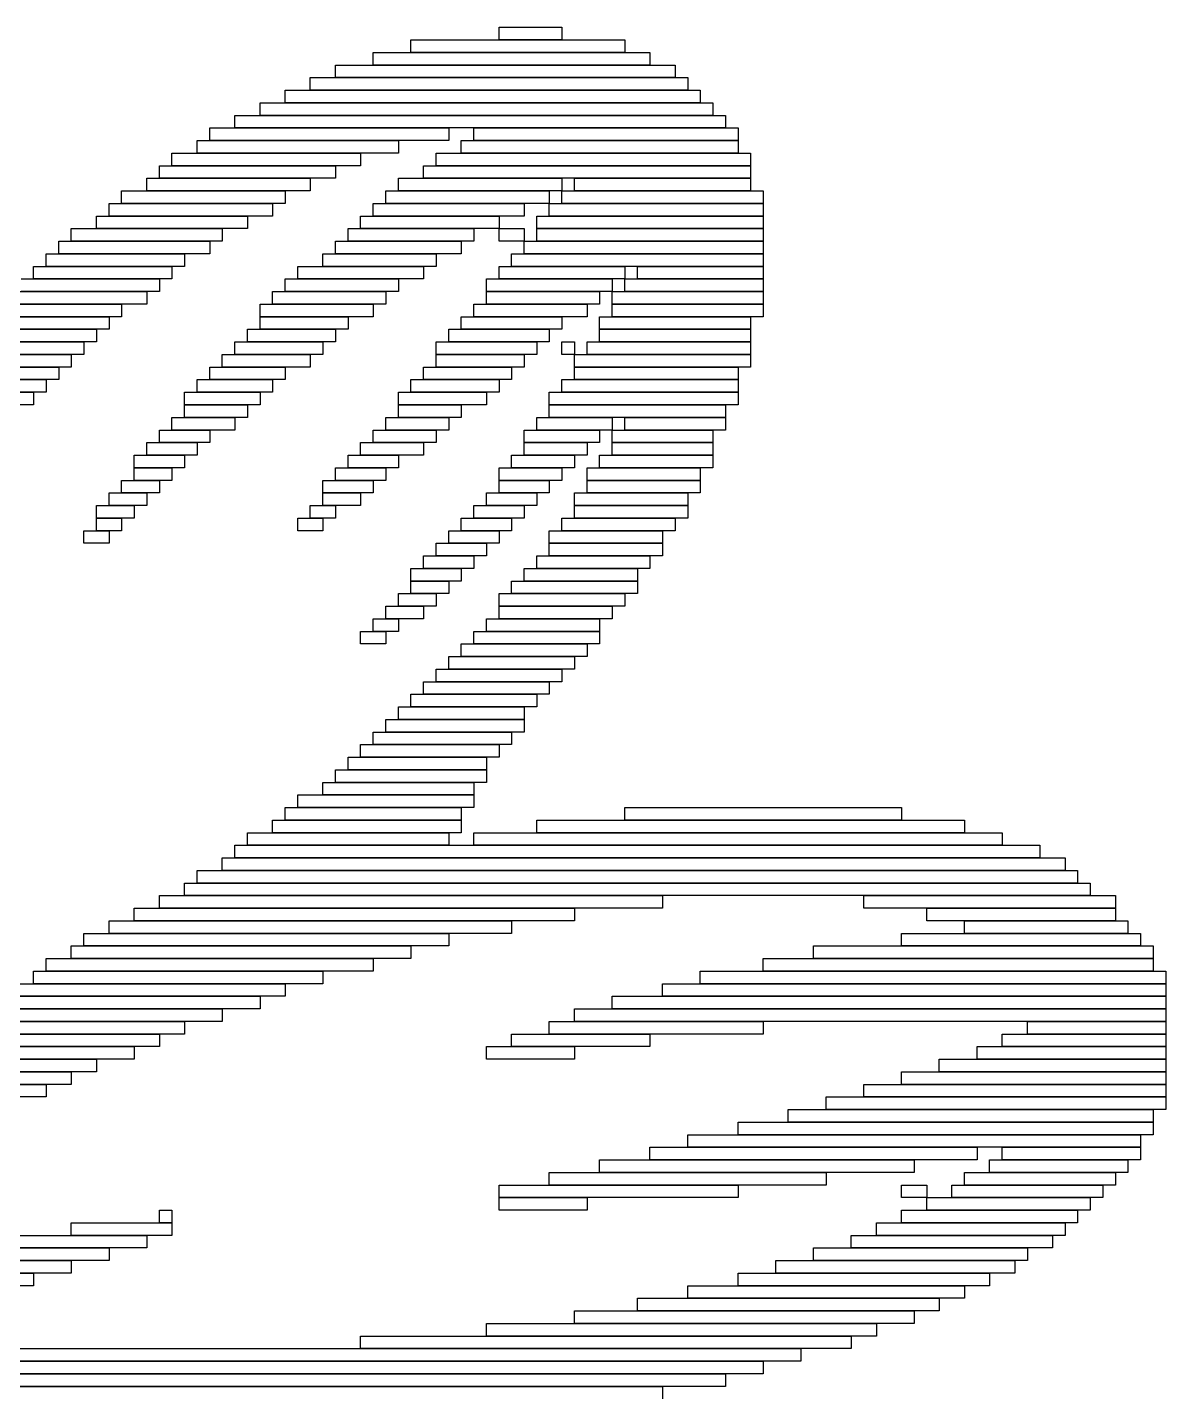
# Model space of a CAD drawing. Extents: x 369 to 654, y 304 to 721.
# Drawn here: x 562.5 to 653, y 580.5 to 689 of the extents above; entities that cross this region are included whole.
import ezdxf

# ---------------------------------------------------------------- set-up
doc = ezdxf.new("R2010")
doc.units = 0

msp = doc.modelspace()

# ---------------------------------------------------------------- linework, layer by layer
for p, q in [((600, 689), (605, 689)), ((600, 688), (600, 689)), ((605, 689), (605, 688)), ((593, 688), (610, 688)), ((593, 687), (593, 688)), ((605, 688), (600, 688)), ((610, 688), (610, 687)), ((590, 687), (612, 687)), ((590, 686), (590, 687)), ((610, 687), (593, 687)), ((612, 687), (612, 686)), ((587, 686), (614, 686)), ((587, 685), (587, 686)), ((612, 686), (590, 686)), ((614, 686), (614, 685)), ((585, 685), (615, 685)), ((585, 684), (585, 685)), ((614, 685), (587, 685)), ((615, 685), (615, 684)), ((583, 684), (616, 684)), ((583, 683), (583, 684)), ((615, 684), (585, 684)), ((616, 684), (616, 683)), ((581, 683), (617, 683)), ((581, 682), (581, 683)), ((616, 683), (583, 683)), ((617, 683), (617, 682)), ((579, 682), (618, 682)), ((579, 681), (579, 682)), ((617, 682), (581, 682)), ((618, 682), (618, 681)), ((577, 681), (596, 681)), ((577, 680), (577, 681)), ((618, 681), (579, 681)), ((596, 681), (596, 680)), ((598, 681), (619, 681)), ((598, 680), (598, 681)), ((619, 681), (619, 680)), ((576, 680), (592, 680)), ((576, 679), (576, 680)), ((596, 680), (577, 680)), ((592, 680), (592, 679)), ((597, 680), (619, 680)), ((597, 679), (597, 680)), ((619, 680), (598, 680)), ((619, 680), (619, 679)), ((574, 679), (589, 679)), ((574, 678), (574, 679)), ((592, 679), (576, 679)), ((589, 679), (589, 678)), ((595, 679), (620, 679)), ((595, 678), (595, 679)), ((619, 679), (597, 679)), ((620, 679), (620, 678)), ((573, 678), (587, 678)), ((573, 677), (573, 678)), ((589, 678), (574, 678)), ((587, 678), (587, 677)), ((594, 678), (620, 678)), ((594, 677), (594, 678)), ((620, 678), (595, 678)), ((620, 678), (620, 677)), ((570, 676), (583, 676)), ((570, 675), (570, 676)), ((572, 677), (585, 677)), ((572, 676), (572, 677)), ((585, 676), (572, 676)), ((587, 677), (573, 677)), ((583, 676), (583, 675)), ((585, 677), (585, 676)), ((591, 676), (604, 676)), ((591, 675), (591, 676)), ((592, 677), (605, 677)), ((592, 676), (592, 677)), ((605, 676), (592, 676)), ((620, 677), (594, 677)), ((604, 676), (604, 675)), ((605, 677), (605, 676)), ((605, 676), (621, 676)), ((605, 675), (605, 676)), ((606, 677), (620, 677)), ((606, 676), (606, 677)), ((620, 676), (606, 676)), ((620, 677), (620, 676)), ((621, 676), (621, 675)), ((569, 675), (582, 675)), ((569, 674), (569, 675)), ((583, 675), (570, 675)), ((582, 675), (582, 674)), ((590, 675), (602, 675)), ((590, 674), (590, 675)), ((604, 675), (591, 675)), ((602, 675), (602, 674)), ((604, 675), (621, 675)), ((604, 674), (604, 675)), ((621, 675), (605, 675)), ((621, 675), (621, 674)), ((568, 674), (580, 674)), ((568, 673), (568, 674)), ((582, 674), (569, 674)), ((580, 674), (580, 673)), ((589, 674), (600, 674)), ((589, 673), (589, 674)), ((602, 674), (590, 674)), ((600, 674), (600, 673)), ((603, 674), (621, 674)), ((603, 673), (603, 674)), ((621, 674), (604, 674)), ((621, 674), (621, 673)), ((566, 673), (578, 673)), ((566, 672), (566, 673)), ((580, 673), (568, 673)), ((578, 673), (578, 672)), ((588, 673), (598, 673)), ((588, 672), (588, 673)), ((600, 673), (589, 673)), ((598, 673), (598, 672)), ((600, 673), (602, 673)), ((600, 672), (600, 673)), ((602, 673), (602, 672)), ((621, 673), (603, 673)), ((603, 673), (621, 673)), ((603, 672), (603, 673)), ((621, 673), (621, 672)), ((565, 672), (577, 672)), ((565, 671), (565, 672)), ((578, 672), (566, 672)), ((577, 672), (577, 671)), ((587, 672), (597, 672)), ((587, 671), (587, 672)), ((598, 672), (588, 672)), ((597, 672), (597, 671)), ((602, 672), (600, 672)), ((602, 672), (621, 672)), ((602, 671), (602, 672)), ((621, 672), (603, 672)), ((621, 672), (621, 671)), ((564, 671), (575, 671)), ((564, 670), (564, 671)), ((577, 671), (565, 671)), ((575, 671), (575, 670)), ((586, 671), (595, 671)), ((586, 670), (586, 671)), ((597, 671), (587, 671)), ((595, 671), (595, 670)), ((601, 671), (621, 671)), ((601, 670), (601, 671)), ((621, 671), (602, 671)), ((621, 671), (621, 670)), ((563, 670), (574, 670)), ((563, 669), (563, 670)), ((575, 670), (564, 670)), ((574, 670), (574, 669)), ((584, 670), (594, 670)), ((584, 669), (584, 670)), ((595, 670), (586, 670)), ((594, 670), (594, 669)), ((600, 670), (610, 670)), ((600, 669), (600, 670)), ((621, 670), (601, 670)), ((610, 670), (610, 669)), ((611, 670), (621, 670)), ((611, 669), (611, 670)), ((621, 670), (621, 669)), ((562, 669), (573, 669)), ((574, 669), (563, 669)), ((573, 669), (573, 668)), ((583, 669), (592, 669)), ((583, 668), (583, 669)), ((594, 669), (584, 669)), ((592, 669), (592, 668)), ((599, 669), (609, 669)), ((599, 668), (599, 669)), ((610, 669), (600, 669)), ((609, 669), (609, 668)), ((610, 669), (621, 669)), ((610, 668), (610, 669)), ((621, 669), (611, 669)), ((621, 669), (621, 668)), ((561, 668), (572, 668)), ((573, 668), (562, 668)), ((572, 668), (572, 667)), ((582, 668), (591, 668)), ((582, 667), (582, 668)), ((592, 668), (583, 668)), ((591, 668), (591, 667)), ((609, 668), (599, 668)), ((599, 668), (608, 668)), ((599, 667), (599, 668)), ((608, 668), (608, 667)), ((609, 668), (621, 668)), ((609, 667), (609, 668)), ((621, 668), (610, 668)), ((621, 668), (621, 667)), ((560, 667), (570, 667)), ((572, 667), (561, 667)), ((570, 667), (570, 666)), ((581, 667), (590, 667)), ((581, 666), (581, 667)), ((591, 667), (582, 667)), ((590, 667), (590, 666)), ((598, 667), (607, 667)), ((598, 666), (598, 667)), ((608, 667), (599, 667)), ((607, 667), (607, 666)), ((621, 667), (609, 667)), ((609, 667), (621, 667)), ((609, 666), (609, 667)), ((621, 667), (621, 666)), ((559, 666), (569, 666)), ((570, 666), (560, 666)), ((569, 666), (569, 665)), ((590, 666), (581, 666)), ((581, 666), (588, 666)), ((581, 665), (581, 666)), ((588, 666), (588, 665)), ((597, 666), (605, 666)), ((597, 665), (597, 666)), ((607, 666), (598, 666)), ((605, 666), (605, 665)), ((608, 666), (620, 666)), ((608, 665), (608, 666)), ((621, 666), (609, 666)), ((620, 666), (620, 665)), ((558, 665), (568, 665)), ((569, 665), (559, 665)), ((568, 665), (568, 664)), ((580, 665), (587, 665)), ((580, 664), (580, 665)), ((588, 665), (581, 665)), ((587, 665), (587, 664)), ((596, 665), (604, 665)), ((596, 664), (596, 665)), ((605, 665), (597, 665)), ((604, 665), (604, 664)), ((620, 665), (608, 665)), ((608, 665), (620, 665)), ((608, 664), (608, 665)), ((620, 665), (620, 664)), ((556, 663), (566, 663)), ((557, 664), (567, 664)), ((567, 663), (557, 663)), ((568, 664), (558, 664)), ((566, 663), (566, 662)), ((567, 664), (567, 663)), ((578, 663), (585, 663)), ((578, 662), (578, 663)), ((579, 664), (586, 664)), ((579, 663), (579, 664)), ((586, 663), (579, 663)), ((587, 664), (580, 664)), ((585, 663), (585, 662)), ((586, 664), (586, 663)), ((595, 664), (603, 664)), ((595, 663), (595, 664)), ((603, 663), (595, 663)), ((595, 663), (602, 663)), ((595, 662), (595, 663)), ((604, 664), (596, 664)), ((602, 663), (602, 662)), ((603, 664), (603, 663)), ((605, 664), (606, 664)), ((605, 663), (605, 664)), ((606, 663), (605, 663)), ((606, 664), (606, 663)), ((606, 663), (620, 663)), ((606, 662), (606, 663)), ((607, 664), (620, 664)), ((607, 663), (607, 664)), ((620, 663), (607, 663)), ((620, 664), (608, 664)), ((620, 664), (620, 663)), ((620, 663), (620, 662)), ((555, 662), (565, 662)), ((566, 662), (556, 662)), ((565, 662), (565, 661)), ((577, 662), (583, 662)), ((577, 661), (577, 662)), ((585, 662), (578, 662)), ((583, 662), (583, 661)), ((594, 662), (601, 662)), ((594, 661), (594, 662)), ((602, 662), (595, 662)), ((601, 662), (601, 661)), ((620, 662), (606, 662)), ((606, 662), (619, 662)), ((606, 661), (606, 662)), ((619, 662), (619, 661)), ((554, 661), (564, 661)), ((565, 661), (555, 661)), ((564, 661), (564, 660)), ((576, 661), (582, 661)), ((576, 660), (576, 661)), ((583, 661), (577, 661)), ((582, 661), (582, 660)), ((593, 661), (600, 661)), ((593, 660), (593, 661)), ((601, 661), (594, 661)), ((600, 661), (600, 660)), ((605, 661), (619, 661)), ((605, 660), (605, 661)), ((619, 661), (606, 661)), ((619, 661), (619, 660)), ((553, 660), (563, 660)), ((564, 660), (554, 660)), ((563, 660), (563, 659)), ((575, 660), (581, 660)), ((575, 659), (575, 660)), ((582, 660), (576, 660)), ((581, 660), (581, 659)), ((592, 660), (599, 660)), ((592, 659), (592, 660)), ((600, 660), (593, 660)), ((599, 660), (599, 659)), ((604, 660), (619, 660)), ((604, 659), (604, 660)), ((619, 660), (605, 660)), ((619, 660), (619, 659)), ((563, 659), (553, 659)), ((581, 659), (575, 659)), ((575, 659), (580, 659)), ((575, 658), (575, 659)), ((580, 659), (580, 658)), ((599, 659), (592, 659)), ((592, 659), (597, 659)), ((592, 658), (592, 659)), ((597, 659), (597, 658)), ((619, 659), (604, 659)), ((604, 659), (618, 659)), ((604, 658), (604, 659)), ((618, 659), (618, 658)), ((574, 658), (579, 658)), ((574, 657), (574, 658)), ((580, 658), (575, 658)), ((579, 658), (579, 657)), ((591, 658), (596, 658)), ((591, 657), (591, 658)), ((597, 658), (592, 658)), ((596, 658), (596, 657)), ((603, 658), (609, 658)), ((603, 657), (603, 658)), ((618, 658), (604, 658)), ((609, 658), (609, 657)), ((610, 658), (618, 658)), ((610, 657), (610, 658)), ((618, 658), (618, 657)), ((573, 657), (577, 657)), ((573, 656), (573, 657)), ((579, 657), (574, 657)), ((577, 657), (577, 656)), ((590, 657), (595, 657)), ((590, 656), (590, 657)), ((596, 657), (591, 657)), ((595, 657), (595, 656)), ((602, 657), (608, 657)), ((602, 656), (602, 657)), ((609, 657), (603, 657)), ((608, 657), (608, 656)), ((609, 657), (617, 657)), ((609, 656), (609, 657)), ((618, 657), (610, 657)), ((617, 657), (617, 656)), ((572, 656), (576, 656)), ((572, 655), (572, 656)), ((577, 656), (573, 656)), ((576, 656), (576, 655)), ((589, 656), (594, 656)), ((589, 655), (589, 656)), ((595, 656), (590, 656)), ((594, 656), (594, 655)), ((608, 656), (602, 656)), ((602, 656), (607, 656)), ((602, 655), (602, 656)), ((607, 656), (607, 655)), ((617, 656), (609, 656)), ((609, 656), (617, 656)), ((609, 655), (609, 656)), ((617, 656), (617, 655)), ((571, 655), (575, 655)), ((571, 654), (571, 655)), ((576, 655), (572, 655)), ((575, 655), (575, 654)), ((588, 655), (592, 655)), ((588, 654), (588, 655)), ((594, 655), (589, 655)), ((592, 655), (592, 654)), ((601, 655), (606, 655)), ((601, 654), (601, 655)), ((607, 655), (602, 655)), ((606, 655), (606, 654)), ((608, 655), (617, 655)), ((608, 654), (608, 655)), ((617, 655), (609, 655)), ((617, 655), (617, 654)), ((575, 654), (571, 654)), ((571, 654), (574, 654)), ((571, 653), (571, 654)), ((574, 654), (574, 653)), ((587, 654), (591, 654)), ((587, 653), (587, 654)), ((592, 654), (588, 654)), ((591, 654), (591, 653)), ((600, 654), (605, 654)), ((600, 653), (600, 654)), ((606, 654), (601, 654)), ((605, 654), (605, 653)), ((607, 654), (616, 654)), ((607, 653), (607, 654)), ((617, 654), (608, 654)), ((616, 654), (616, 653)), ((570, 653), (573, 653)), ((570, 652), (570, 653)), ((574, 653), (571, 653)), ((573, 653), (573, 652)), ((586, 653), (590, 653)), ((586, 652), (586, 653)), ((591, 653), (587, 653)), ((590, 653), (590, 652)), ((605, 653), (600, 653)), ((600, 653), (604, 653)), ((600, 652), (600, 653)), ((604, 653), (604, 652)), ((616, 653), (607, 653)), ((607, 653), (616, 653)), ((607, 652), (607, 653)), ((616, 653), (616, 652)), ((568, 651), (571, 651)), ((568, 650), (568, 651)), ((569, 652), (572, 652)), ((569, 651), (569, 652)), ((572, 651), (569, 651)), ((573, 652), (570, 652)), ((571, 651), (571, 650)), ((572, 652), (572, 651)), ((585, 651), (587, 651)), ((585, 650), (585, 651)), ((590, 652), (586, 652)), ((586, 652), (589, 652)), ((586, 651), (586, 652)), ((589, 651), (586, 651)), ((587, 651), (587, 650)), ((589, 652), (589, 651)), ((598, 651), (602, 651)), ((598, 650), (598, 651)), ((599, 652), (603, 652)), ((599, 651), (599, 652)), ((603, 651), (599, 651)), ((604, 652), (600, 652)), ((602, 651), (602, 650)), ((603, 652), (603, 651)), ((606, 652), (615, 652)), ((606, 651), (606, 652)), ((615, 651), (606, 651)), ((606, 651), (615, 651)), ((606, 650), (606, 651)), ((616, 652), (607, 652)), ((615, 652), (615, 651)), ((615, 651), (615, 650)), ((571, 650), (568, 650)), ((568, 650), (570, 650)), ((568, 649), (568, 650)), ((570, 650), (570, 649)), ((584, 650), (586, 650)), ((584, 649), (584, 650)), ((587, 650), (585, 650)), ((586, 650), (586, 649)), ((597, 650), (601, 650)), ((597, 649), (597, 650)), ((602, 650), (598, 650)), ((601, 650), (601, 649)), ((605, 650), (614, 650)), ((605, 649), (605, 650)), ((615, 650), (606, 650)), ((614, 650), (614, 649)), ((567, 649), (569, 649)), ((567, 648), (567, 649)), ((570, 649), (568, 649)), ((569, 649), (569, 648)), ((586, 649), (584, 649)), ((596, 649), (600, 649)), ((596, 648), (596, 649)), ((601, 649), (597, 649)), ((600, 649), (600, 648)), ((604, 649), (613, 649)), ((604, 648), (604, 649)), ((614, 649), (605, 649)), ((613, 649), (613, 648)), ((569, 648), (567, 648)), ((595, 648), (599, 648)), ((595, 647), (595, 648)), ((600, 648), (596, 648)), ((599, 648), (599, 647)), ((613, 648), (604, 648)), ((604, 648), (613, 648)), ((604, 647), (604, 648)), ((613, 648), (613, 647)), ((594, 647), (598, 647)), ((594, 646), (594, 647)), ((599, 647), (595, 647)), ((598, 647), (598, 646)), ((603, 647), (612, 647)), ((603, 646), (603, 647)), ((613, 647), (604, 647)), ((612, 647), (612, 646)), ((593, 646), (597, 646)), ((593, 645), (593, 646)), ((598, 646), (594, 646)), ((597, 646), (597, 645)), ((602, 646), (611, 646)), ((602, 645), (602, 646)), ((612, 646), (603, 646)), ((611, 646), (611, 645)), ((597, 645), (593, 645)), ((593, 645), (596, 645)), ((593, 644), (593, 645)), ((596, 645), (596, 644)), ((601, 645), (611, 645)), ((601, 644), (601, 645)), ((611, 645), (602, 645)), ((611, 645), (611, 644)), ((592, 644), (595, 644)), ((592, 643), (592, 644)), ((596, 644), (593, 644)), ((595, 644), (595, 643)), ((600, 644), (610, 644)), ((600, 643), (600, 644)), ((611, 644), (601, 644)), ((610, 644), (610, 643)), ((591, 643), (594, 643)), ((591, 642), (591, 643)), ((595, 643), (592, 643)), ((594, 643), (594, 642)), ((610, 643), (600, 643)), ((600, 643), (609, 643)), ((600, 642), (600, 643)), ((609, 643), (609, 642)), ((590, 642), (592, 642)), ((590, 641), (590, 642)), ((594, 642), (591, 642)), ((592, 642), (592, 641)), ((599, 642), (608, 642)), ((599, 641), (599, 642)), ((609, 642), (600, 642)), ((608, 642), (608, 641)), ((589, 641), (591, 641)), ((589, 640), (589, 641)), ((592, 641), (590, 641)), ((591, 641), (591, 640)), ((598, 641), (608, 641)), ((598, 640), (598, 641)), ((608, 641), (599, 641)), ((608, 641), (608, 640)), ((591, 640), (589, 640)), ((597, 640), (607, 640)), ((597, 639), (597, 640)), ((608, 640), (598, 640)), ((607, 640), (607, 639)), ((595, 638), (605, 638)), ((595, 637), (595, 638)), ((596, 639), (606, 639)), ((596, 638), (596, 639)), ((606, 638), (596, 638)), ((607, 639), (597, 639)), ((605, 638), (605, 637)), ((606, 639), (606, 638)), ((594, 637), (604, 637)), ((594, 636), (594, 637)), ((605, 637), (595, 637)), ((604, 637), (604, 636)), ((593, 636), (603, 636)), ((593, 635), (593, 636)), ((604, 636), (594, 636)), ((603, 636), (603, 635)), ((592, 635), (602, 635)), ((592, 634), (592, 635)), ((603, 635), (593, 635)), ((602, 635), (602, 634)), ((591, 634), (602, 634)), ((591, 633), (591, 634)), ((602, 634), (592, 634)), ((602, 634), (602, 633)), ((590, 633), (601, 633)), ((590, 632), (590, 633)), ((602, 633), (591, 633)), ((601, 633), (601, 632)), ((589, 632), (600, 632)), ((589, 631), (589, 632)), ((601, 632), (590, 632)), ((600, 632), (600, 631)), ((588, 631), (599, 631)), ((588, 630), (588, 631)), ((600, 631), (589, 631)), ((599, 631), (599, 630)), ((587, 630), (599, 630)), ((587, 629), (587, 630)), ((599, 630), (588, 630)), ((599, 630), (599, 629)), ((586, 629), (598, 629)), ((586, 628), (586, 629)), ((599, 629), (587, 629)), ((598, 629), (598, 628)), ((584, 628), (598, 628)), ((584, 627), (584, 628)), ((598, 628), (586, 628)), ((598, 628), (598, 627)), ((583, 627), (597, 627)), ((583, 626), (583, 627)), ((598, 627), (584, 627)), ((597, 627), (597, 626)), ((610, 627), (632, 627)), ((610, 626), (610, 627)), ((632, 627), (632, 626)), ((580, 625), (596, 625)), ((580, 624), (580, 625)), ((582, 626), (597, 626)), ((582, 625), (582, 626)), ((597, 625), (582, 625)), ((597, 626), (583, 626)), ((596, 625), (596, 624)), ((597, 626), (597, 625)), ((598, 625), (640, 625)), ((598, 624), (598, 625)), ((603, 626), (637, 626)), ((603, 625), (603, 626)), ((637, 625), (603, 625)), ((632, 626), (610, 626)), ((637, 626), (637, 625)), ((640, 625), (640, 624)), ((579, 624), (643, 624)), ((579, 623), (579, 624)), ((596, 624), (580, 624)), ((640, 624), (598, 624)), ((643, 624), (643, 623)), ((578, 623), (645, 623)), ((578, 622), (578, 623)), ((643, 623), (579, 623)), ((645, 623), (645, 622)), ((576, 622), (646, 622)), ((576, 621), (576, 622)), ((645, 622), (578, 622)), ((646, 622), (646, 621)), ((575, 621), (647, 621)), ((575, 620), (575, 621)), ((646, 621), (576, 621)), ((647, 621), (647, 620)), ((573, 620), (613, 620)), ((573, 619), (573, 620)), ((647, 620), (575, 620)), ((613, 620), (613, 619)), ((629, 620), (649, 620)), ((629, 619), (629, 620)), ((649, 620), (649, 619)), ((571, 619), (606, 619)), ((571, 618), (571, 619)), ((613, 619), (573, 619)), ((606, 619), (606, 618)), ((649, 619), (629, 619)), ((634, 619), (649, 619)), ((634, 618), (634, 619)), ((649, 619), (649, 618)), ((569, 618), (601, 618)), ((569, 617), (569, 618)), ((606, 618), (571, 618)), ((601, 618), (601, 617)), ((649, 618), (634, 618)), ((637, 618), (650, 618)), ((637, 617), (637, 618)), ((650, 618), (650, 617)), ((567, 617), (596, 617)), ((567, 616), (567, 617)), ((601, 617), (569, 617)), ((596, 617), (596, 616)), ((632, 617), (651, 617)), ((632, 616), (632, 617)), ((650, 617), (637, 617)), ((651, 617), (651, 616)), ((566, 616), (593, 616)), ((566, 615), (566, 616)), ((596, 616), (567, 616)), ((593, 616), (593, 615)), ((625, 616), (652, 616)), ((625, 615), (625, 616)), ((651, 616), (632, 616)), ((652, 616), (652, 615)), ((564, 615), (590, 615)), ((564, 614), (564, 615)), ((593, 615), (566, 615)), ((590, 615), (590, 614)), ((621, 615), (652, 615)), ((621, 614), (621, 615)), ((652, 615), (625, 615)), ((652, 615), (652, 614)), ((563, 614), (586, 614)), ((563, 613), (563, 614)), ((590, 614), (564, 614)), ((586, 614), (586, 613)), ((616, 614), (653, 614)), ((616, 613), (616, 614)), ((652, 614), (621, 614)), ((653, 614), (653, 613)), ((559, 612), (581, 612)), ((561, 613), (583, 613)), ((583, 612), (561, 612)), ((586, 613), (563, 613)), ((581, 612), (581, 611)), ((583, 613), (583, 612)), ((609, 612), (653, 612)), ((609, 611), (609, 612)), ((613, 613), (653, 613)), ((613, 612), (613, 613)), ((653, 612), (613, 612)), ((653, 613), (616, 613)), ((653, 613), (653, 612)), ((653, 612), (653, 611)), ((557, 611), (578, 611)), ((581, 611), (559, 611)), ((578, 611), (578, 610)), ((606, 611), (653, 611)), ((606, 610), (606, 611)), ((653, 611), (609, 611)), ((653, 611), (653, 610)), ((556, 610), (575, 610)), ((578, 610), (557, 610)), ((575, 610), (575, 609)), ((604, 610), (621, 610)), ((604, 609), (604, 610)), ((653, 610), (606, 610)), ((621, 610), (621, 609)), ((642, 610), (653, 610)), ((642, 609), (642, 610)), ((653, 610), (653, 609)), ((555, 609), (573, 609)), ((575, 609), (556, 609)), ((573, 609), (573, 608)), ((601, 609), (612, 609)), ((601, 608), (601, 609)), ((621, 609), (604, 609)), ((612, 609), (612, 608)), ((640, 609), (653, 609)), ((640, 608), (640, 609)), ((653, 609), (642, 609)), ((653, 609), (653, 608)), ((553, 608), (571, 608)), ((573, 608), (555, 608)), ((571, 608), (571, 607)), ((599, 608), (606, 608)), ((599, 607), (599, 608)), ((612, 608), (601, 608)), ((606, 608), (606, 607)), ((638, 608), (653, 608)), ((638, 607), (638, 608)), ((653, 608), (640, 608)), ((653, 608), (653, 607)), ((552, 607), (568, 607)), ((571, 607), (553, 607)), ((568, 607), (568, 606)), ((606, 607), (599, 607)), ((635, 607), (653, 607)), ((635, 606), (635, 607)), ((653, 607), (638, 607)), ((653, 607), (653, 606)), ((550, 606), (566, 606)), ((568, 606), (552, 606)), ((566, 606), (566, 605)), ((632, 606), (653, 606)), ((632, 605), (632, 606)), ((653, 606), (635, 606)), ((653, 606), (653, 605)), ((548, 605), (564, 605)), ((566, 605), (550, 605)), ((564, 605), (564, 604)), ((629, 605), (653, 605)), ((629, 604), (629, 605)), ((653, 605), (632, 605)), ((653, 605), (653, 604)), ((564, 604), (548, 604)), ((626, 604), (653, 604)), ((626, 603), (626, 604)), ((653, 604), (629, 604)), ((653, 604), (653, 603)), ((623, 603), (652, 603)), ((623, 602), (623, 603)), ((653, 603), (626, 603)), ((652, 603), (652, 602)), ((619, 602), (652, 602)), ((619, 601), (619, 602)), ((652, 602), (623, 602)), ((652, 602), (652, 601)), ((615, 601), (651, 601)), ((615, 600), (615, 601)), ((652, 601), (619, 601)), ((651, 601), (651, 600)), ((608, 599), (633, 599)), ((608, 598), (608, 599)), ((612, 600), (638, 600)), ((612, 599), (612, 600)), ((638, 599), (612, 599)), ((651, 600), (615, 600)), ((633, 599), (633, 598)), ((638, 600), (638, 599)), ((639, 599), (650, 599)), ((639, 598), (639, 599)), ((640, 600), (651, 600)), ((640, 599), (640, 600)), ((651, 599), (640, 599)), ((650, 599), (650, 598)), ((651, 600), (651, 599)), ((604, 598), (626, 598)), ((604, 597), (604, 598)), ((633, 598), (608, 598)), ((626, 598), (626, 597)), ((637, 598), (649, 598)), ((637, 597), (637, 598)), ((650, 598), (639, 598)), ((649, 598), (649, 597)), ((600, 597), (619, 597)), ((600, 596), (600, 597)), ((626, 597), (604, 597)), ((619, 597), (619, 596)), ((632, 597), (634, 597)), ((632, 596), (632, 597)), ((634, 597), (634, 596)), ((636, 597), (648, 597)), ((636, 596), (636, 597)), ((649, 597), (637, 597)), ((648, 597), (648, 596)), ((619, 596), (600, 596)), ((600, 596), (607, 596)), ((600, 595), (600, 596)), ((607, 596), (607, 595)), ((634, 596), (632, 596)), ((634, 596), (647, 596)), ((634, 595), (634, 596)), ((648, 596), (636, 596)), ((647, 596), (647, 595)), ((573, 595), (574, 595)), ((573, 594), (573, 595)), ((574, 595), (574, 594)), ((607, 595), (600, 595)), ((632, 595), (646, 595)), ((632, 594), (632, 595)), ((647, 595), (634, 595)), ((646, 595), (646, 594)), ((566, 594), (574, 594)), ((566, 593), (566, 594)), ((574, 594), (573, 594)), ((574, 594), (574, 593)), ((630, 594), (645, 594)), ((630, 593), (630, 594)), ((646, 594), (632, 594)), ((645, 594), (645, 593)), ((559, 593), (572, 593)), ((574, 593), (566, 593)), ((572, 593), (572, 592)), ((628, 593), (644, 593)), ((628, 592), (628, 593)), ((645, 593), (630, 593)), ((644, 593), (644, 592)), ((554, 592), (569, 592)), ((572, 592), (559, 592)), ((569, 592), (569, 591)), ((625, 592), (642, 592)), ((625, 591), (625, 592)), ((644, 592), (628, 592)), ((642, 592), (642, 591)), ((480, 591), (566, 591)), ((569, 591), (554, 591)), ((566, 591), (566, 590)), ((622, 591), (641, 591)), ((622, 590), (622, 591)), ((642, 591), (625, 591)), ((641, 591), (641, 590)), ((566, 590), (480, 590)), ((483, 590), (563, 590)), ((563, 590), (563, 589)), ((619, 590), (639, 590)), ((619, 589), (619, 590)), ((641, 590), (622, 590)), ((639, 590), (639, 589)), ((563, 589), (483, 589)), ((615, 589), (637, 589)), ((615, 588), (615, 589)), ((639, 589), (619, 589)), ((637, 589), (637, 588)), ((606, 587), (633, 587)), ((606, 586), (606, 587)), ((611, 588), (635, 588)), ((611, 587), (611, 588)), ((635, 587), (611, 587)), ((637, 588), (615, 588)), ((633, 587), (633, 586)), ((635, 588), (635, 587)), ((599, 586), (630, 586)), ((599, 585), (599, 586)), ((633, 586), (606, 586)), ((630, 586), (630, 585)), ((589, 585), (628, 585)), ((589, 584), (589, 585)), ((630, 585), (599, 585)), ((628, 585), (628, 584)), ((483, 584), (624, 584)), ((628, 584), (589, 584)), ((624, 584), (624, 583)), ((624, 583), (483, 583)), ((483, 583), (621, 583)), ((621, 583), (621, 582)), ((475, 582), (618, 582)), ((621, 582), (483, 582)), ((618, 582), (618, 581)), ((408, 581), (613, 581)), ((618, 581), (475, 581)), ((613, 581), (613, 580))]:
    msp.add_line(p, q)

doc.saveas('drawing.dxf')
